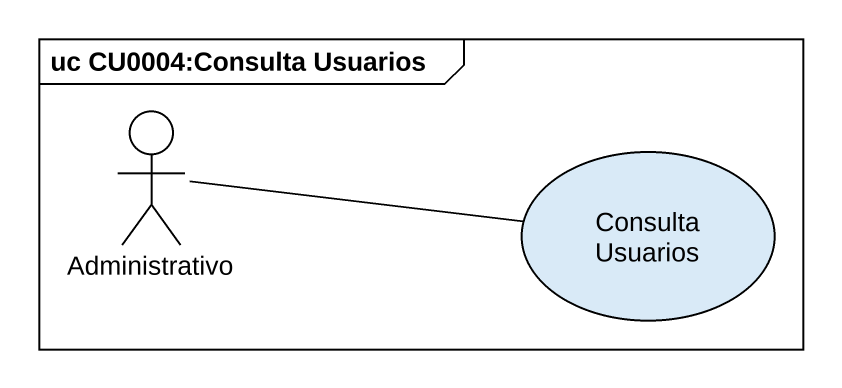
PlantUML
@startuml
mainframe uc CU0004:Consulta Usuarios
actor Administrativo
usecase "Consulta Usuarios" as Consulta_Usuarios
Administrativo -right- Consulta_Usuarios
@enduml
